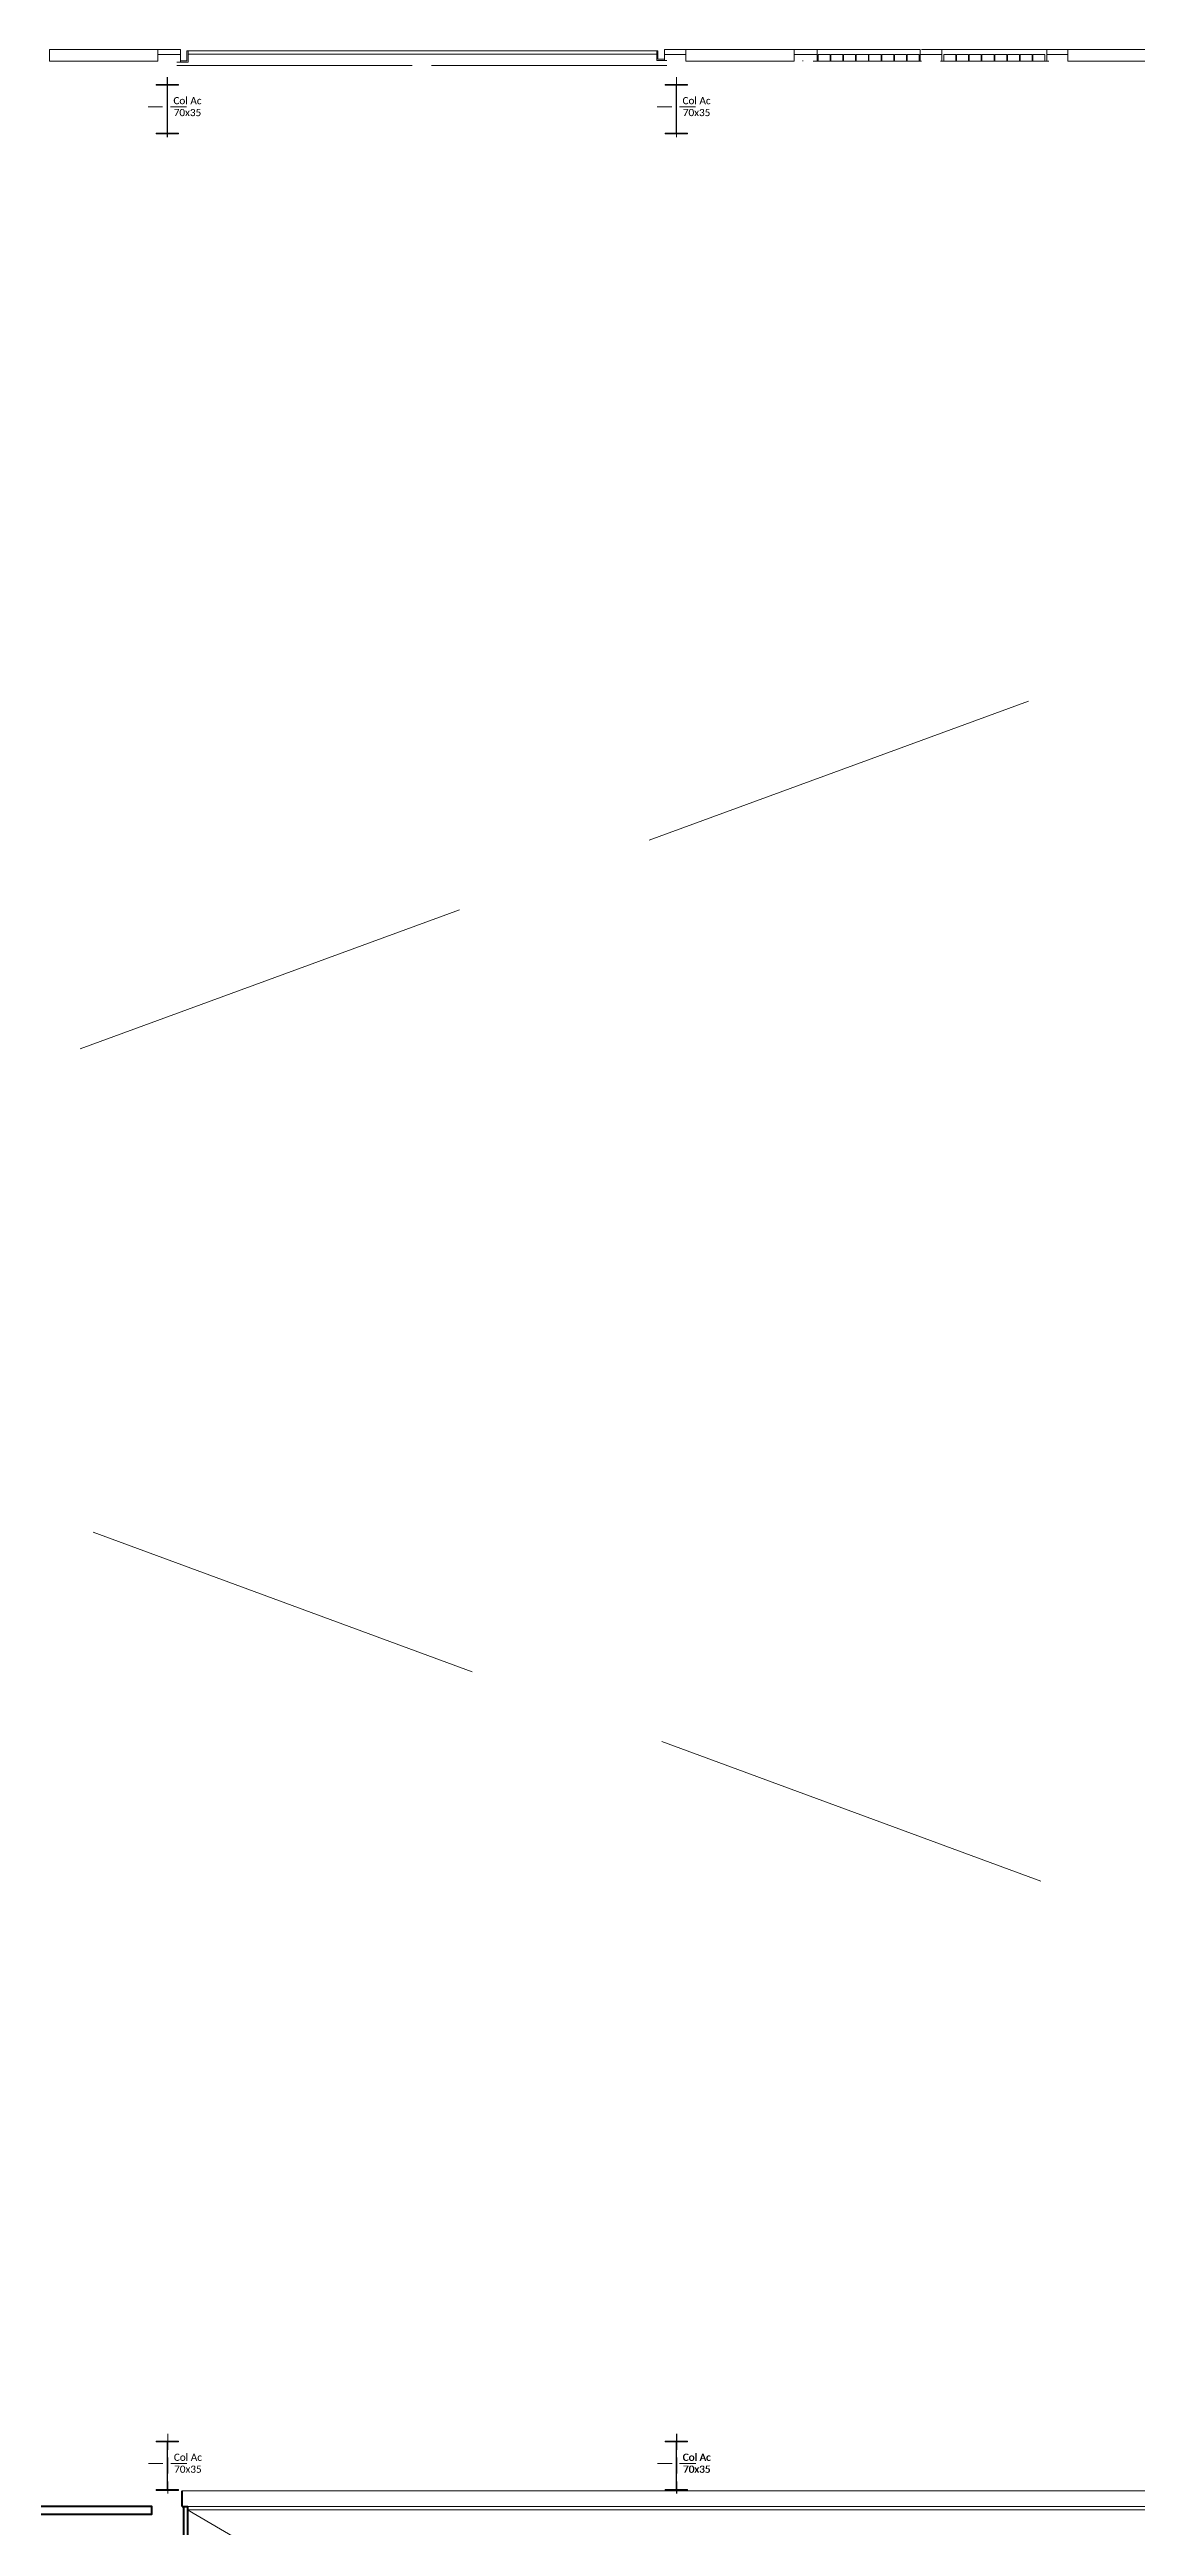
# Model space of a CAD drawing. Header units: millimetres. Extents: x 14 to 290, y 66 to 213.
# Drawn here: x 242.98 to 260.06, y 170.36 to 209.29 of the extents above; entities that cross this region are included whole.
import ezdxf

# ---------------------------------------------------------------- set-up
doc = ezdxf.new("R2010")
doc.units = ezdxf.units.MM
doc.linetypes.add('HIDDEN', pattern=[9.525, 6.35, -3.175])
doc.linetypes.add('OCASA_TODAS_r08$0$HIDDEN', pattern=[0.375, 0.25, -0.125])
for name, color, linetype, lineweight in [('Durlock', 252, 'Continuous', 50), ('OCASA_TODAS_r08$0$00-', 252, 'Continuous', 15), ('OCASA_TODAS_r08$0$CERRAMIENTO CHAPA', 252, 'Continuous', 20), ('OCASA_TODAS_r08$0$COLUMNAS ACERO', 252, 'Continuous', 20), ('OCASA_TODAS_r08$0$DESCRIP COLUMNAS', 252, 'Continuous', 20), ('OCASA_TODAS_r08$0$EJES COL FE', 252, 'Continuous', 20), ('OCASA_TODAS_r08$0$LINEA_DE_PROYECCION', 252, 'HIDDEN', 15), ('OCASA_TODAS_r08$0$MURO BLOQUE CEMENTO 18', 252, 'Continuous', 20), ('OCASA_TODAS_r08$0$MURO BLOQUE CEMENTO 8', 252, 'Continuous', 20), ('OCASA_TODAS_r08$0$MURO LADRILLO VIDRIO', 252, 'Continuous', 20)]:
    doc.layers.add(name, color=color, linetype=linetype, lineweight=lineweight)
doc.styles.add('OCASA_TODAS_r08$0$Standard', font='txt')

# ---------------------------------------------------------------- blocks, each defined once
blk = doc.blocks.new('OCASA_TODAS_r08$0$COL ACERO 75 X 50')
at = {"layer": 'OCASA_TODAS_r08$0$EJES COL FE', "color": 252, "linetype": 'OCASA_TODAS_r08$0$HIDDEN'}
for p, q in [((105.229249, -683.920664, -0.572955), (104.288401, -683.920664, -0.572955)), ((104.763401, -684.220664, -0.572955), (104.763401, -683.620664, -0.572955))]:
    blk.add_line(p, q, dxfattribs=at)
at = {"layer": 'OCASA_TODAS_r08$0$DESCRIP COLUMNAS', "insert": (104.916559, -683.868448, -0.372955), "char_height": 0.1125, "attachment_point": 1, "rotation": 270, "style": 'OCASA_TODAS_r08$0$Standard'}
blk.add_mtext_dynamic_manual_height_columns('\\pxqc;{\\fCalibri Light|b0|i0|c0|p34;Col Ac \\P70x35}', width=0.737699, gutter_width=12.5, heights=[0], dxfattribs=at)
blk = doc.blocks.new('OCASA_TODAS_r08$0$Columna nave 1')
at = {"layer": 'OCASA_TODAS_r08$0$00-', "color": 4}
for points in [[(-175, 374.798322), (175, 374.798322), (175, 387.498322), (-175, 387.498322)], [(-3.2, -374.801678), (3.2, -374.801678), (3.2, 374.798322), (-3.2, 374.798322)], [(-175, -387.498322), (175, -387.498322), (175, -374.798322), (-175, -374.798322)]]:
    blk.add_lwpolyline(points, close=True, dxfattribs=at)

msp = doc.modelspace()

# ---------------------------------------------------------------- linework, layer by layer
at = {"layer": 'Durlock'}
for q in [(245.06, 170.924), (245.135, 170.674)]:
    msp.add_line((245.06, 170.674), q, dxfattribs=at)
for points in [[(237.085, 170.674), (237.085, 170.554), (244.585, 170.554), (244.585, 170.674), (237.085, 170.674)], [(245.085, 170.674), (245.145, 170.674), (245.145, 170.174), (245.085, 170.174), (245.085, 170.674)]]:
    msp.add_lwpolyline(points, dxfattribs=at)
at = {"layer": 'OCASA_TODAS_r08$0$CERRAMIENTO CHAPA'}
for p, q in [((245.135, 209.272), (252.538, 209.272)), ((245.155, 209.222), (252.518, 209.222)), ((244.978, 209.044), (248.678, 209.044)), ((248.978, 209.044), (252.678, 209.044))]:
    msp.add_line(p, q, dxfattribs=at)
for points in [[(245.155, 209.272), (245.155, 209.094), (245.035, 209.094)], [(245.135, 209.272), (245.135, 209.114), (245.035, 209.114)], [(252.518, 209.272), (252.518, 209.122), (252.638, 209.122)], [(252.538, 209.272), (252.538, 209.142), (252.638, 209.142)], [(245.06, 170.924), (284.552, 170.924)], [(245.135, 170.674), (284.552, 170.674)], [(245.145, 170.624), (284.552, 170.624)]]:
    msp.add_lwpolyline(points, dxfattribs=at)
at = {"layer": 'OCASA_TODAS_r08$0$LINEA_DE_PROYECCION'}
for p, q in [((181.098, 209.045), (284.552, 170.924)), ((285.186, 208.895), (181.205, 170.744)), ((245.145, 170.624), (287.888, 145.631))]:
    msp.add_line(p, q, dxfattribs=at)
at = {"layer": 'OCASA_TODAS_r08$0$MURO BLOQUE CEMENTO 18'}
for p, q in [((245.035, 209.094), (244.978, 209.094)), ((245.035, 209.212), (245.035, 209.094)), ((252.638, 209.212), (252.638, 209.122)), ((252.638, 209.122), (252.678, 209.122)), ((255.038, 209.112), (254.978, 209.112)), ((256.66, 209.112), (256.678, 209.112)), ((257, 209.112), (256.978, 209.112)), ((258.648, 209.112), (258.678, 209.112))]:
    msp.add_line(p, q, dxfattribs=at)
for points in [[(242.977, 209.292), (242.977, 209.112), (244.678, 209.112), (244.678, 209.292), (242.977, 209.292)], [(252.978, 209.292), (252.978, 209.112), (254.677, 209.112), (254.677, 209.292), (252.978, 209.292)], [(254.808, 209.115), (254.817, 209.115)], [(254.809, 209.114), (254.817, 209.114)], [(255.038, 209.292), (255.038, 209.112), (256.66, 209.112), (256.66, 209.292), (254.977, 209.292)], [(257, 209.292), (257, 209.112), (258.648, 209.112), (258.648, 209.292), (256.978, 209.292)], [(258.977, 209.292), (258.977, 209.112), (260.678, 209.112), (260.678, 209.292), (258.977, 209.292)]]:
    msp.add_lwpolyline(points, dxfattribs=at)
at = {"layer": 'OCASA_TODAS_r08$0$MURO BLOQUE CEMENTO 8'}
for points in [[(244.678, 209.292), (244.678, 209.212), (245.035, 209.212), (245.035, 209.292), (245.035, 209.292), (244.678, 209.292)], [(252.638, 209.292), (252.638, 209.212), (252.978, 209.212), (252.978, 209.292), (252.638, 209.292)], [(254.677, 209.292), (254.677, 209.212), (255.038, 209.212), (255.038, 209.292), (254.677, 209.292)], [(256.66, 209.292), (256.66, 209.212), (257, 209.212), (257, 209.292), (256.678, 209.292)], [(258.648, 209.292), (258.648, 209.212), (258.977, 209.212), (258.977, 209.292), (258.648, 209.292)]]:
    msp.add_lwpolyline(points, dxfattribs=at)
at = {"layer": 'OCASA_TODAS_r08$0$MURO LADRILLO VIDRIO'}
for points in [[(255.054, 209.212), (255.244, 209.212), (255.244, 209.112), (255.054, 209.112)], [(255.054, 209.212), (255.244, 209.212), (255.244, 209.112), (255.054, 209.112)], [(255.254, 209.212), (255.444, 209.212), (255.444, 209.112), (255.254, 209.112)], [(255.254, 209.212), (255.444, 209.212), (255.444, 209.112), (255.254, 209.112)], [(255.454, 209.212), (255.644, 209.212), (255.644, 209.112), (255.454, 209.112)], [(255.454, 209.212), (255.644, 209.212), (255.644, 209.112), (255.454, 209.112)], [(255.654, 209.212), (255.844, 209.212), (255.844, 209.112), (255.654, 209.112)], [(255.654, 209.212), (255.844, 209.212), (255.844, 209.112), (255.654, 209.112)], [(255.854, 209.212), (256.044, 209.212), (256.044, 209.112), (255.854, 209.112)], [(255.854, 209.212), (256.044, 209.212), (256.044, 209.112), (255.854, 209.112)], [(256.054, 209.212), (256.244, 209.212), (256.244, 209.112), (256.054, 209.112)], [(256.054, 209.212), (256.244, 209.212), (256.244, 209.112), (256.054, 209.112)], [(256.254, 209.212), (256.444, 209.212), (256.444, 209.112), (256.254, 209.112)], [(256.254, 209.212), (256.444, 209.212), (256.444, 209.112), (256.254, 209.112)], [(256.454, 209.212), (256.644, 209.212), (256.644, 209.112), (256.454, 209.112)], [(256.454, 209.212), (256.644, 209.212), (256.644, 209.112), (256.454, 209.112)], [(257.219, 209.212), (257.029, 209.212), (257.029, 209.112), (257.219, 209.112)], [(257.419, 209.212), (257.229, 209.212), (257.229, 209.112), (257.419, 209.112)], [(257.619, 209.212), (257.429, 209.212), (257.429, 209.112), (257.619, 209.112)], [(257.819, 209.212), (257.629, 209.212), (257.629, 209.112), (257.819, 209.112)], [(257.819, 209.212), (257.629, 209.212), (257.629, 209.112), (257.819, 209.112)], [(258.019, 209.212), (257.829, 209.212), (257.829, 209.112), (258.019, 209.112)], [(258.019, 209.212), (257.829, 209.212), (257.829, 209.112), (258.019, 209.112)], [(258.219, 209.212), (258.029, 209.212), (258.029, 209.112), (258.219, 209.112)], [(258.219, 209.212), (258.029, 209.212), (258.029, 209.112), (258.219, 209.112)], [(258.419, 209.212), (258.229, 209.212), (258.229, 209.112), (258.419, 209.112)], [(258.419, 209.212), (258.229, 209.212), (258.229, 209.112), (258.419, 209.112)], [(258.619, 209.212), (258.429, 209.212), (258.429, 209.112), (258.619, 209.112)], [(258.619, 209.212), (258.429, 209.212), (258.429, 209.112), (258.619, 209.112)]]:
    msp.add_lwpolyline(points, close=True, dxfattribs=at)

# ---------------------------------------------------------------- block references
at = {"layer": 'Durlock', "rotation": 90}
msp.add_blockref('OCASA_TODAS_r08$0$COL ACERO 75 X 50', (-439.086, 66.589, 0.573), dxfattribs=at)
msp.add_blockref('OCASA_TODAS_r08$0$COL ACERO 75 X 50', (-439.086, 66.589, 0.573), dxfattribs=at)
at = {"layer": 'Durlock', "xscale": 0.001, "yscale": 0.001, "zscale": 0.001}
msp.add_blockref('OCASA_TODAS_r08$0$Columna nave 1', (244.828, 171.315, 0), dxfattribs=at)
at = {"layer": 'OCASA_TODAS_r08$0$00-', "xscale": 0.001, "yscale": 0.001, "zscale": 0.001}
for p in [(244.828, 208.355, 0), (252.828, 208.355, 0), (252.828, 171.315, 0)]:
    msp.add_blockref('OCASA_TODAS_r08$0$Columna nave 1', p, dxfattribs=at)
at = {"layer": 'OCASA_TODAS_r08$0$COLUMNAS ACERO', "rotation": 90}
for p in [(-439.092, 103.629, 0.573), (-439.093, 103.629, 0.573), (-431.092, 103.629, 0.573), (-431.093, 103.629, 0.573), (-431.092, 66.589, 0.573), (-431.086, 66.589, 0.573)]:
    msp.add_blockref('OCASA_TODAS_r08$0$COL ACERO 75 X 50', p, dxfattribs=at)

doc.saveas('drawing.dxf')
